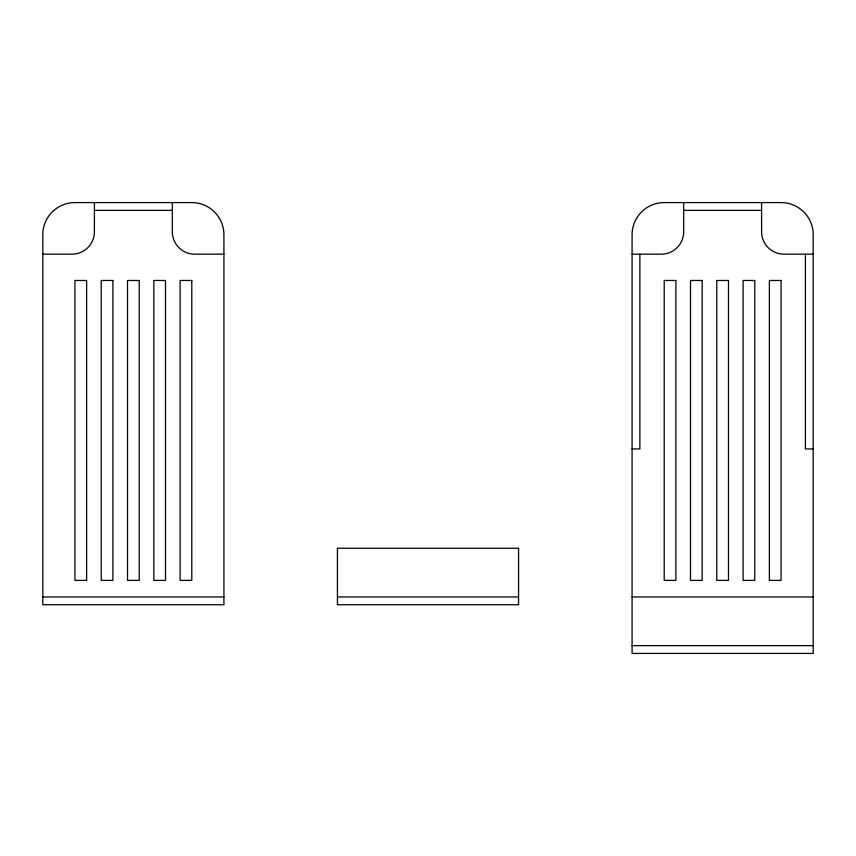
<?xml version="1.0" encoding="UTF-8"?>
<svg xmlns="http://www.w3.org/2000/svg" width="856" height="856" viewBox="0 0 856 856"><rect width="100%" height="100%" fill="white"/><g stroke="black" fill="none" stroke-linecap="round" stroke-linejoin="round"><path stroke-width="1.28" d="M94.406 210.362L172.313 210.362M683.687 210.362L761.594 210.362M42.8 254.179L72.011 254.179A22.395 22.395 0 0 0 94.406 231.783L94.406 202.572M223.919 254.179L194.708 254.179A22.395 22.395 0 0 1 172.313 231.783L172.313 202.572M632.081 254.179L661.292 254.179A22.395 22.395 0 0 0 683.687 231.783L683.687 202.572M813.2 254.179L783.989 254.179A22.395 22.395 0 0 1 761.594 231.783L761.594 202.572M632.081 448.94L639.871 448.94L639.871 254.179M813.2 448.94L805.41 448.94L805.41 254.179M42.8 596.953L223.919 596.953M337.435 596.953L518.565 596.953M632.081 596.953L813.2 596.953M632.081 645.638L813.2 645.638M191.787 202.572L74.932 202.572A32.132 32.132 0 0 0 42.8 234.704L42.8 604.743L223.919 604.743L223.919 234.704A32.132 32.132 0 0 0 191.787 202.572M781.068 202.572L664.213 202.572A32.132 32.132 0 0 0 632.081 234.704L632.081 653.428L813.2 653.428L813.2 234.704A32.132 32.132 0 0 0 781.068 202.572M86.617 280.479L74.932 280.479L74.932 580.389L86.617 580.389L86.617 280.479M112.906 280.479L101.222 280.479L101.222 580.389L112.906 580.389L112.906 280.479M139.207 280.479L127.523 280.479L127.523 580.389L139.207 580.389L139.207 280.479M165.497 280.479L153.812 280.479L153.812 580.389L165.497 580.389L165.497 280.479M191.787 280.479L180.102 280.479L180.102 580.389L191.787 580.389L191.787 280.479M675.898 280.479L664.213 280.479L664.213 580.389L675.898 580.389L675.898 280.479M702.188 280.479L690.503 280.479L690.503 580.389L702.188 580.389L702.188 280.479M728.477 280.479L716.793 280.479L716.793 580.389L728.477 580.389L728.477 280.479M754.778 280.479L743.094 280.479L743.094 580.389L754.778 580.389L754.778 280.479M781.068 280.479L769.384 280.479L769.384 580.389L781.068 580.389L781.068 280.479M518.565 548.257L337.435 548.257L337.435 604.743L518.565 604.743L518.565 548.257"/></g></svg>
